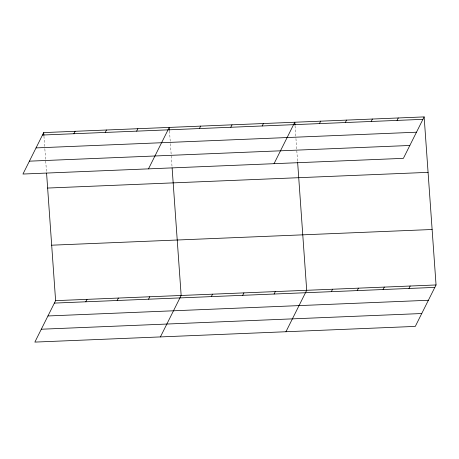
<?xml version="1.0" encoding="UTF-8"?>
<svg xmlns="http://www.w3.org/2000/svg" width="459" height="459" viewBox="0 0 459 459"><rect width="100%" height="100%" fill="white"/><g stroke="black" fill="none" stroke-linecap="round" stroke-linejoin="round"><path stroke-width="0.34" stroke-dasharray="2.29 1.72" d="M295.045 125.795L295.9 137.878M295.952 138.589L296.709 149.255M296.807 150.678L297.616 162.056M169.503 130.97L170.358 143.059M170.409 143.77L171.161 154.436M171.264 155.859L172.068 167.231M43.955 136.151L44.81 148.24M44.862 148.951L45.619 159.612M45.716 161.034L46.525 172.412"/><path stroke-width="0.69" d="M43.703 132.594L22.95 174.041L403.392 158.349L424.145 116.902L43.703 132.594L43.903 135.439M73.87 133.741L75.092 131.303M105.254 132.444L106.477 130.006M136.644 131.148L137.861 128.709M46.577 173.123L55.608 300.651L34.855 342.098L415.297 326.406L436.05 284.959L424.145 116.902M148.492 168.86L169.251 127.418L169.451 130.258M85.776 301.798L86.998 299.36M199.413 128.56L200.635 126.122M117.16 300.502L118.382 298.063M230.802 127.263L232.024 124.825M148.55 299.205L149.772 296.766M262.187 125.973L263.409 123.534M160.403 336.917L181.156 295.476L172.119 167.942M274.04 163.685L294.793 122.237L294.994 125.083M211.324 296.617L212.54 294.179M319.441 123.609L320.663 121.17M242.708 295.321L243.93 292.882M345.311 122.542L346.534 120.103M274.092 294.03L275.314 291.591M371.182 121.474L372.404 119.036M285.946 331.742L306.698 290.295L297.616 162.056M397.052 120.407L398.274 117.969M331.352 291.666L332.568 289.227M357.217 290.599L358.439 288.16M383.087 289.531L384.309 287.093M408.958 288.464L410.18 286.026M42.486 135.032L422.923 119.34M36.037 147.907L416.479 132.209M29.393 161.166L409.835 145.474M47.633 188.052L428.075 172.36M51.683 245.192L432.12 229.5M55.608 300.651L436.05 284.959M54.391 303.089L434.828 287.397M47.943 315.964L428.385 300.272M41.304 329.223L421.741 313.531"/></g></svg>
